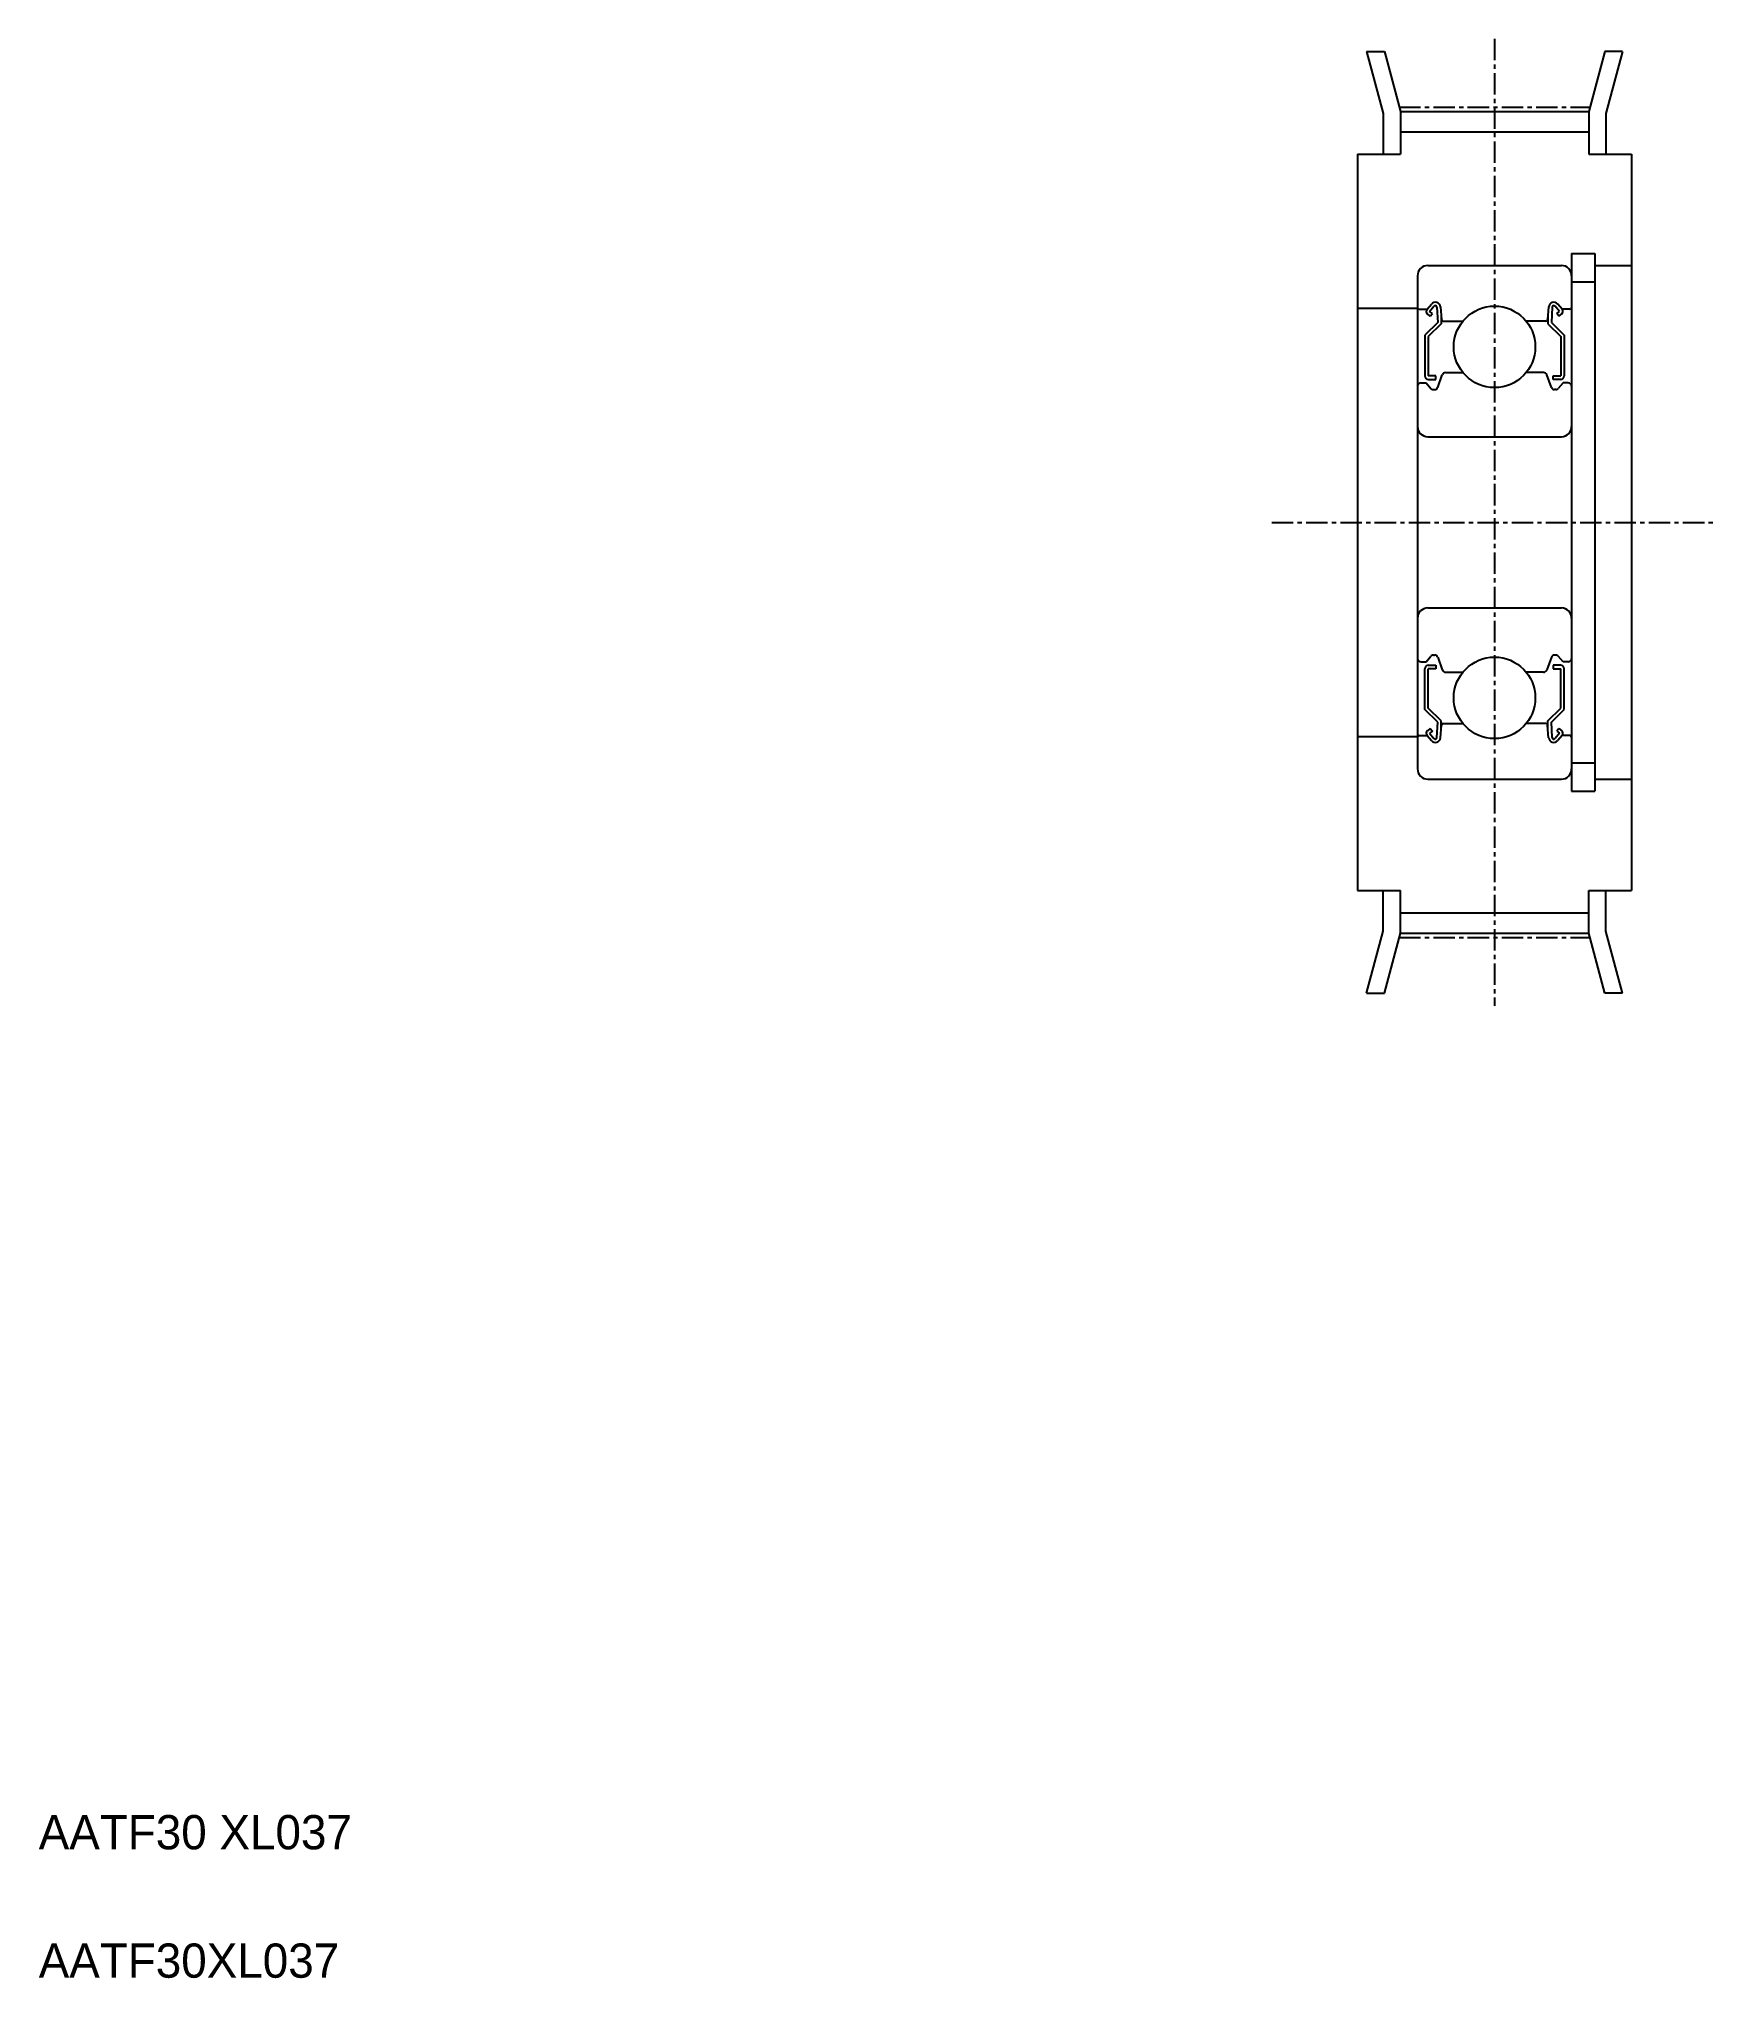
# Model space of a CAD drawing. Extents: x 5 to 103, y 5 to 118.
import ezdxf

# ---------------------------------------------------------------- set-up
doc = ezdxf.new("R2010")
doc.units = 0
doc.linetypes.add('CENTER', pattern=[2, 1.25, -0.25, 0.25, -0.25])
doc.layers.get('0').update_dxf_attribs({"linetype": 'CONTINUOUS'})
doc.layers.add('CENTER', color=1, linetype='CENTER')

msp = doc.modelspace()

# ---------------------------------------------------------------- linework, layer by layer
at = {"color": 7, "linetype": 'CONTINUOUS'}
for p, q in [((82.53, 117.5), (83.5, 113.87)), ((82.53, 117.5), (83.57, 117.5)), ((83.57, 117.5), (84.5, 114)), ((96.43, 117.5), (95.5, 114)), ((97.47, 117.5), (96.43, 117.5)), ((97.47, 117.5), (96.5, 113.87)), ((83.5, 113.87), (83.5, 111.5)), ((84.5, 114), (95.5, 114)), ((84.5, 114), (84.5, 111.5)), ((95.5, 114), (95.5, 111.5)), ((96.5, 113.87), (96.5, 111.5)), ((84.5, 112.8), (95.5, 112.8)), ((82, 111.5), (82, 68.5)), ((82, 111.5), (84.5, 111.5)), ((95.5, 111.5), (98, 111.5)), ((98, 111.5), (98, 68.5)), ((94.5, 105.7), (94.5, 74.3)), ((94.5, 105.7), (95.85, 105.7)), ((95.85, 105.7), (95.85, 74.3)), ((85.5, 104.4), (85.5, 75.6)), ((86.1, 105), (93.9, 105)), ((94.5, 104.4), (94.5, 75.6)), ((95.85, 105), (98, 105)), ((94.5, 104.05), (95.85, 104.05)), ((82, 102.5), (85.5, 102.5)), ((85.6, 102.45), (86.06, 102.45)), ((86.06, 102.45), (86.31, 102.75)), ((86.24, 102.04), (86.08, 102.17)), ((86.21, 102.32), (86.46, 102.62)), ((86.37, 102.19), (86.21, 102.32)), ((86.24, 102.04), (86.37, 102.19)), ((86.64, 102.56), (86.68, 101.68)), ((86.84, 102.58), (86.9, 101.84)), ((86.88, 102.07), (86.88, 101.6)), ((93.16, 102.58), (93.1, 101.84)), ((93.12, 102.07), (93.12, 101.6)), ((93.36, 102.56), (93.32, 101.68)), ((93.79, 102.32), (93.54, 102.62)), ((93.63, 102.19), (93.79, 102.32)), ((93.76, 102.04), (93.63, 102.19)), ((93.94, 102.45), (93.69, 102.75)), ((93.76, 102.04), (93.92, 102.17)), ((94.4, 102.45), (93.94, 102.45)), ((86.68, 101.68), (85.93, 100.93)), ((85.93, 100.93), (85.93, 98.55)), ((86.88, 101.6), (86.13, 100.85)), ((86.13, 100.85), (86.13, 98.55)), ((87, 101.75), (88.15, 101.75)), ((93, 101.75), (91.85, 101.75)), ((93.12, 101.6), (93.87, 100.85)), ((93.32, 101.68), (94.07, 100.93)), ((93.87, 100.85), (93.87, 98.55)), ((94.07, 100.93), (94.07, 98.55)), ((86.58, 98.55), (86.13, 98.55)), ((86.58, 98.35), (86.58, 98.55)), ((86.68, 97.88), (86.95, 98.62)), ((87.14, 98.75), (88.15, 98.75)), ((92.86, 98.75), (91.85, 98.75)), ((93.32, 97.88), (93.05, 98.62)), ((93.42, 98.35), (93.42, 98.55)), ((93.42, 98.55), (93.87, 98.55)), ((85.7, 98.15), (86, 98.15)), ((86, 98.15), (86.28, 97.82)), ((86.13, 98.35), (86.58, 98.35)), ((86.43, 97.75), (86.49, 97.75)), ((93.87, 98.35), (93.42, 98.35)), ((93.57, 97.75), (93.51, 97.75)), ((94, 98.15), (93.72, 97.82)), ((94.3, 98.15), (94, 98.15)), ((95.85, 97.93), (95.85, 97.93)), ((86.1, 95), (93.9, 95)), ((95.85, 90), (95.85, 90)), ((86.1, 85), (93.9, 85)), ((85.7, 81.85), (86, 81.85)), ((86, 81.85), (86.28, 82.18)), ((86.13, 81.65), (86.58, 81.65)), ((86.43, 82.25), (86.49, 82.25)), ((86.58, 81.65), (86.58, 81.45)), ((86.68, 82.12), (86.95, 81.38)), ((93.32, 82.12), (93.05, 81.38)), ((93.42, 81.65), (93.42, 81.45)), ((93.87, 81.65), (93.42, 81.65)), ((93.57, 82.25), (93.51, 82.25)), ((94, 81.85), (93.72, 82.18)), ((94.3, 81.85), (94, 81.85)), ((85.93, 79.07), (85.93, 81.45)), ((86.58, 81.45), (86.13, 81.45)), ((86.13, 79.15), (86.13, 81.45)), ((87.14, 81.25), (88.15, 81.25)), ((92.86, 81.25), (91.85, 81.25)), ((93.42, 81.45), (93.87, 81.45)), ((93.87, 79.15), (93.87, 81.45)), ((94.07, 79.07), (94.07, 81.45)), ((86.68, 78.32), (85.93, 79.07)), ((86.88, 78.4), (86.13, 79.15)), ((86.64, 77.44), (86.68, 78.32)), ((86.84, 77.42), (86.9, 78.16)), ((86.88, 77.93), (86.88, 78.4)), ((87, 78.25), (88.15, 78.25)), ((87.29, 78.25), (87.29, 78.25)), ((87.58, 78.25), (87.58, 78.25)), ((93, 78.25), (91.85, 78.25)), ((93.16, 77.42), (93.1, 78.16)), ((93.12, 78.4), (93.87, 79.15)), ((93.12, 77.93), (93.12, 78.4)), ((93.32, 78.32), (94.07, 79.07)), ((93.36, 77.44), (93.32, 78.32)), ((82, 77.5), (85.5, 77.5)), ((85.6, 77.55), (86.06, 77.55)), ((86.06, 77.55), (86.31, 77.25)), ((86.24, 77.96), (86.08, 77.83)), ((86.37, 77.81), (86.21, 77.68)), ((86.21, 77.68), (86.46, 77.38)), ((86.24, 77.96), (86.37, 77.81)), ((93.79, 77.68), (93.54, 77.38)), ((93.76, 77.96), (93.63, 77.81)), ((93.63, 77.81), (93.79, 77.68)), ((93.94, 77.55), (93.69, 77.25)), ((93.76, 77.96), (93.92, 77.83)), ((94.4, 77.55), (93.94, 77.55)), ((94.5, 75.95), (95.85, 75.95)), ((86.1, 75), (93.9, 75)), ((95.85, 75), (98, 75)), ((94.5, 74.3), (95.85, 74.3)), ((82, 68.5), (84.5, 68.5)), ((83.5, 66.13), (83.5, 68.5)), ((84.5, 66), (84.5, 68.5)), ((95.5, 66), (95.5, 68.5)), ((95.5, 68.5), (98, 68.5)), ((96.5, 66.13), (96.5, 68.5)), ((84.5, 67.2), (95.5, 67.2)), ((82.53, 62.5), (83.5, 66.13)), ((83.57, 62.5), (84.5, 66)), ((84.5, 66), (95.5, 66)), ((96.43, 62.5), (95.5, 66)), ((97.47, 62.5), (96.5, 66.13)), ((82.53, 62.5), (83.57, 62.5)), ((97.47, 62.5), (96.43, 62.5))]:
    msp.add_line(p, q, dxfattribs=at)
for centre in [(90, 100.25), (90, 79.75)]:
    msp.add_circle(centre, 2.38, dxfattribs=at)
for centre, radius, start, end in [((86.1, 104.4), 0.6, 90, 180), ((93.9, 104.4), 0.6, 0, 90), ((85.6, 102.55), 0.1, 180, 270), ((86.21, 102.32), 0.2, 140.0029, 230.087), ((86.54, 102.55), 0.3, 4.9968, 140.0029), ((86.54, 102.56), 0.1, 2.8198, 140.0022), ((93.46, 102.55), 0.3, 39.9971, 175.0032), ((93.46, 102.56), 0.1, 39.9978, 177.1802), ((93.79, 102.32), 0.2, 309.913, 39.9971), ((94.4, 102.55), 0.1, 270, 0), ((87, 101.85), 0.1, 184.9968, 269.9995), ((93, 101.85), 0.1, 270.0005, 355.0032), ((86.13, 98.55), 0.2, 180, 270), ((87.14, 98.55), 0.2, 90, 159.9914), ((92.86, 98.55), 0.2, 20.0086, 90), ((93.87, 98.55), 0.2, 270, 0), ((85.7, 97.95), 0.2, 90, 180), ((86.43, 97.95), 0.2, 219.995, 270), ((86.49, 97.95), 0.2, 270, 339.9914), ((93.51, 97.95), 0.2, 200.0086, 270), ((93.57, 97.95), 0.2, 270, 320.005), ((94.3, 97.95), 0.2, 0, 90), ((86.1, 95.6), 0.6, 180, 270), ((93.9, 95.6), 0.6, 270, 0), ((86.1, 84.4), 0.6, 90, 180), ((93.9, 84.4), 0.6, 0, 90), ((85.7, 82.05), 0.2, 180, 270), ((86.13, 81.45), 0.2, 90, 180), ((86.43, 82.05), 0.2, 90, 140.005), ((86.49, 82.05), 0.2, 20.0086, 90), ((93.51, 82.05), 0.2, 90, 159.9914), ((93.57, 82.05), 0.2, 39.995, 90), ((93.87, 81.45), 0.2, 0, 90), ((94.3, 82.05), 0.2, 270, 0), ((87.14, 81.45), 0.2, 200.0086, 270), ((92.86, 81.45), 0.2, 270, 339.9914), ((87, 78.15), 0.1, 90.0005, 175.0032), ((93, 78.15), 0.1, 4.9968, 89.9995), ((85.6, 77.45), 0.1, 90, 180), ((86.21, 77.68), 0.2, 129.913, 219.9971), ((86.54, 77.45), 0.3, 219.9971, 355.0032), ((86.54, 77.44), 0.1, 219.9978, 357.1802), ((93.46, 77.45), 0.3, 184.9968, 320.0029), ((93.46, 77.44), 0.1, 182.8198, 320.0022), ((93.79, 77.68), 0.2, 320.0029, 50.087), ((94.4, 77.45), 0.1, 0, 90), ((86.1, 75.6), 0.6, 180, 270), ((93.9, 75.6), 0.6, 270, 0)]:
    msp.add_arc(centre, radius, start, end, dxfattribs=at)
at = {"layer": 'CENTER', "color": 1, "linetype": 'CENTER'}
for p, q in [((90, 118.24), (90, 61.76)), ((84.43, 114.25), (95.57, 114.25)), ((77, 90), (103, 90)), ((84.43, 65.75), (95.57, 65.75))]:
    msp.add_line(p, q, dxfattribs=at)

# ---------------------------------------------------------------- texts
at = {"color": 7, "linetype": 'CONTINUOUS'}
for s, p in [('AATF30 XL037', (5, 12.5)), ('AATF30XL037', (5, 5))]:
    msp.add_text(s, height=2, dxfattribs=at).set_placement(p)

doc.saveas('drawing.dxf')
